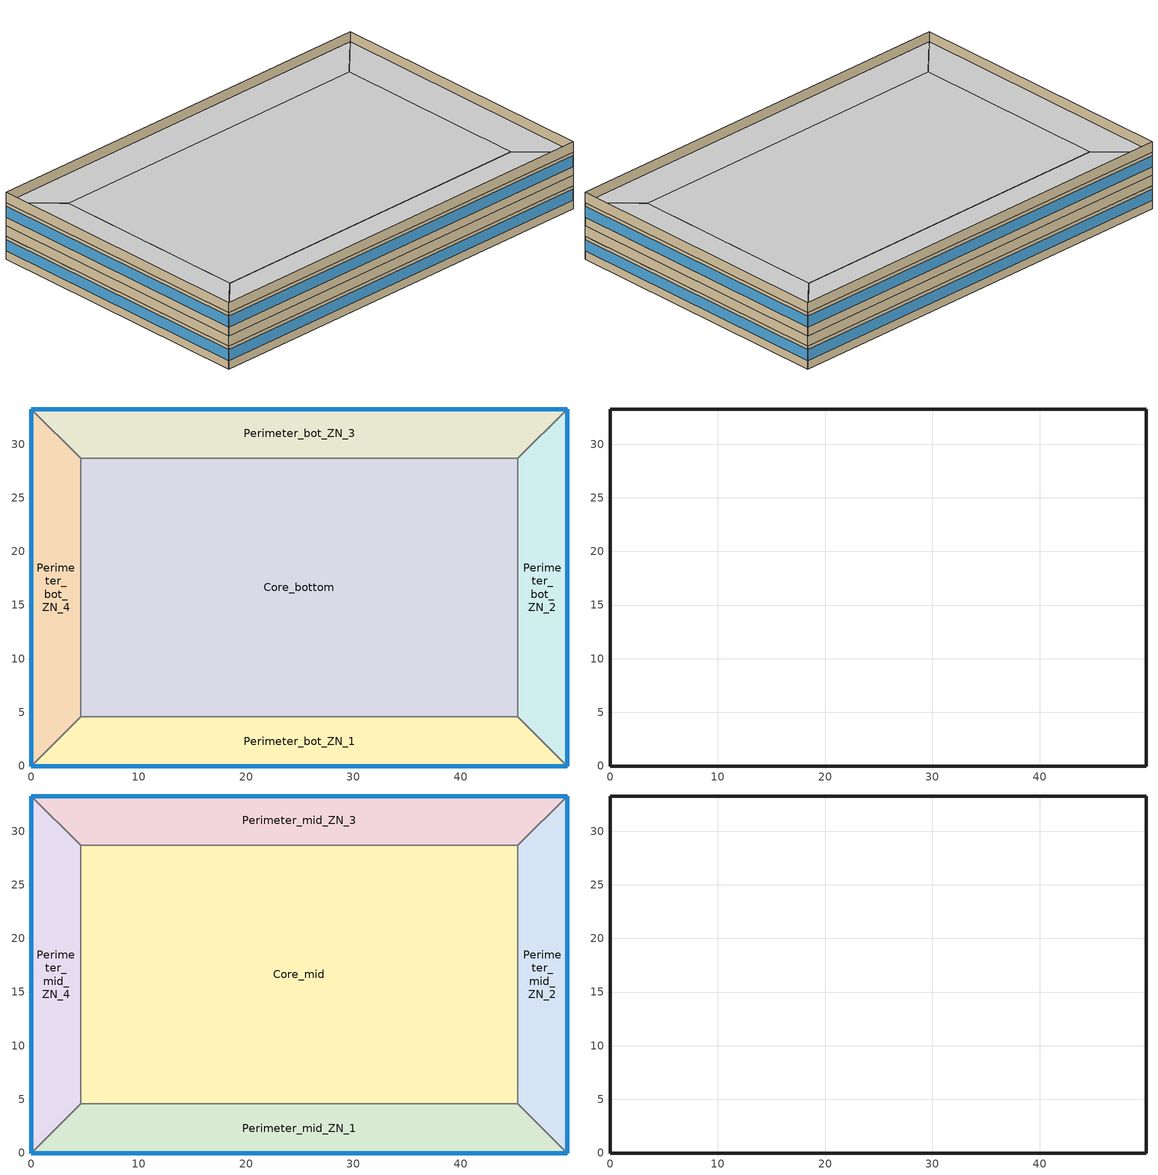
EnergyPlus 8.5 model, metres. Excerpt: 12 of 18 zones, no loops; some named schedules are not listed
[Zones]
Perimeter_bot_ZN_1
 floor ground (ext_slab_8in_with_carpet): 0,0 4.57,4.57 45.34,4.57 49.91,0 z0
 wall outside (nonres_ext_wall): 0,0 49.91,0 z0:2.74
 wall to Perimeter_bot_ZN_2 (int_wall): 49.91,0 45.34,4.57 z0:2.74
 window (Window_U_0.42_SHGC_0.40): 0,0 49.91,0 z1.02:2.33
 ceiling to FirstFloor_Plenum (DropCeiling): 49.91,0 45.34,4.57 4.57,4.57 0,0 z2.74
Perimeter_bot_ZN_2
 floor ground (ext_slab_8in_with_carpet): 49.91,0 45.34,4.57 45.34,28.7 49.91,33.27 z0
 wall outside (nonres_ext_wall): 49.91,0 49.91,33.27 z0:2.74
 wall to Perimeter_bot_ZN_3 (int_wall): 49.91,33.27 45.34,28.7 z0:2.74
 window (Window_U_0.42_SHGC_0.40): 49.91,0 49.91,33.27 z1.02:2.33
 ceiling to FirstFloor_Plenum (DropCeiling): 49.91,33.27 45.34,28.7 45.34,4.57 49.91,0 z2.74
Perimeter_bot_ZN_3
 floor ground (ext_slab_8in_with_carpet): 49.91,33.27 45.34,28.7 4.57,28.7 0,33.27 z0
 wall outside (nonres_ext_wall): 49.91,33.27 0,33.27 z0:2.74
 wall to Perimeter_bot_ZN_4 (int_wall): 0,33.27 4.57,28.7 z0:2.74
 window (Window_U_0.42_SHGC_0.40): 49.91,33.27 0,33.27 z1.02:2.33
 ceiling to FirstFloor_Plenum (DropCeiling): 0,33.27 4.57,28.7 45.34,28.7 49.91,33.27 z2.74
Perimeter_bot_ZN_4
 floor ground (ext_slab_8in_with_carpet): 0,33.27 4.57,28.7 4.57,4.57 0,0 z0
 wall outside (nonres_ext_wall): 0,33.27 0,0 z0:2.74
 wall to Perimeter_bot_ZN_1 (int_wall): 0,0 4.57,4.57 z0:2.74
 window (Window_U_0.42_SHGC_0.40): 0,33.27 0,0 z1.02:2.33
 ceiling to FirstFloor_Plenum (DropCeiling): 0,0 4.57,4.57 4.57,28.7 0,33.27 z2.74
Core_bottom
 floor ground (ext_slab_8in_with_carpet): 45.34,28.7 45.34,4.57 4.57,4.57 4.57,28.7 z0
 wall to Perimeter_bot_ZN_1 (int_wall): 4.57,4.57 45.34,4.57 z0:2.74
 wall to Perimeter_bot_ZN_2 (int_wall): 45.34,4.57 45.34,28.7 z0:2.74
 wall to Perimeter_bot_ZN_3 (int_wall): 45.34,28.7 4.57,28.7 z0:2.74
 wall to Perimeter_bot_ZN_4 (int_wall): 4.57,28.7 4.57,4.57 z0:2.74
 ceiling to FirstFloor_Plenum (DropCeiling): 4.57,28.7 4.57,4.57 45.34,4.57 45.34,28.7 z2.74
FirstFloor_Plenum
 wall outside (nonres_ext_wall): 49.91,33.27 0,33.27 0,0 49.91,0 49.91,33.27 z2.74:3.96
Perimeter_mid_ZN_1
 floor to FirstFloor_Plenum (int_slab_floor): 0,0 4.57,4.57 45.34,4.57 49.91,0 z3.96
 wall outside (nonres_ext_wall): 0,0 49.91,0 z3.96:6.71
 wall to Perimeter_mid_ZN_2 (int_wall): 49.91,0 45.34,4.57 z3.96:6.71
 window (Window_U_0.42_SHGC_0.40): 0,0 49.91,0 z4.98:6.29
 ceiling to MidFloor_Plenum (DropCeiling): 49.91,0 45.34,4.57 4.57,4.57 0,0 z6.71
Perimeter_mid_ZN_2
 floor to FirstFloor_Plenum (int_slab_floor): 49.91,0 45.34,4.57 45.34,28.7 49.91,33.27 z3.96
 wall outside (nonres_ext_wall): 49.91,0 49.91,33.27 z3.96:6.71
 wall to Perimeter_mid_ZN_3 (int_wall): 49.91,33.27 45.34,28.7 z3.96:6.71
 window (Window_U_0.42_SHGC_0.40): 49.91,0 49.91,33.27 z4.98:6.29
 ceiling to MidFloor_Plenum (DropCeiling): 49.91,33.27 45.34,28.7 45.34,4.57 49.91,0 z6.71
Perimeter_mid_ZN_3
 floor to FirstFloor_Plenum (int_slab_floor): 49.91,33.27 45.34,28.7 4.57,28.7 0,33.27 z3.96
 wall outside (nonres_ext_wall): 49.91,33.27 0,33.27 z3.96:6.71
 wall to Perimeter_mid_ZN_4 (int_wall): 0,33.27 4.57,28.7 z3.96:6.71
 window (Window_U_0.42_SHGC_0.40): 49.91,33.27 0,33.27 z4.98:6.29
 ceiling to MidFloor_Plenum (DropCeiling): 0,33.27 4.57,28.7 45.34,28.7 49.91,33.27 z6.71
Perimeter_mid_ZN_4
 floor to FirstFloor_Plenum (int_slab_floor): 0,33.27 4.57,28.7 4.57,4.57 0,0 z3.96
 wall outside (nonres_ext_wall): 0,33.27 0,0 z3.96:6.71
 wall to Perimeter_mid_ZN_1 (int_wall): 0,0 4.57,4.57 z3.96:6.71
 window (Window_U_0.42_SHGC_0.40): 0,33.27 0,0 z4.98:6.29
 ceiling to MidFloor_Plenum (DropCeiling): 0,0 4.57,4.57 4.57,28.7 0,33.27 z6.71
Core_mid
 floor to FirstFloor_Plenum (int_slab_floor): 45.34,28.7 45.34,4.57 4.57,4.57 4.57,28.7 z3.96
 wall to Perimeter_mid_ZN_3 (int_wall): 45.34,28.7 4.57,28.7 z3.96:6.71
 wall to Perimeter_mid_ZN_2 (int_wall): 45.34,4.57 45.34,28.7 z3.96:6.71
 wall to Perimeter_mid_ZN_1 (int_wall): 4.57,4.57 45.34,4.57 z3.96:6.71
 wall to Perimeter_mid_ZN_4 (int_wall): 4.57,28.7 4.57,4.57 z3.96:6.71
 ceiling to MidFloor_Plenum (DropCeiling): 4.57,28.7 4.57,4.57 45.34,4.57 45.34,28.7 z6.71
MidFloor_Plenum
 wall outside (nonres_ext_wall): 49.91,33.27 0,33.27 0,0 49.91,0 49.91,33.27 z6.71:7.92
[Building]
Medium Office: North Axis {deg}=0; Terrain=City; Loads Convergence Tolerance Value=0.04; Temperature Convergence Tolerance Value {deltaC}=0.2; Solar Distribution=FullInteriorAndExterior; Maximum Number of Warmup Days=25; Minimum Number of Warmup Days=6
[Site:Location]
Chicago Ohare Intl Ap_IL_USA Design_Conditions: Latitude {deg}=41.98; Longitude {deg}=-87.92; Time Zone {hr}=-6; Elevation {m}=201
[SizingPeriod:DesignDay] Day of Month=21; Dry-Bulb Temperature Range Modifier Type=DefaultMultipliers; Humidity Condition Type=Wetbulb; Barometric Pressure {Pa}=98934; Rain Indicator=No; Snow Indicator=No; Daylight Saving Time Indicator=No
Name | Month | Day Type | Maximum Dry-Bulb Temperature {C} | Daily Dry-Bulb Temperature Range {deltaC} | Wetbulb or DewPoint at Maximum Dry-Bulb {C} | Wind Speed {m/s} | Wind Direction {deg} | Solar Model Indicator | Sky Clearness | ASHRAE Clear Sky Optical Depth for Beam Irradiance (taub) | ASHRAE Clear Sky Optical Depth for Diffuse Irradiance (taud)
Chicago Ohare Intl Ap Ann Htg 99.6% Condns DB | 1 | WinterDesignDay | -20 | 0 | -20 | 4.9 | 270 | ASHRAEClearSky | 0
Chicago Ohare Intl Ap Ann Clg .4% Condns DB=>MWB | 7 | SummerDesignDay | 33.3 | 10.5 | 23.7 | 5.2 | 230 | ASHRAETau |  | 0.455 | 2.05
[Site:GroundTemperature:BuildingSurface]
20.49, 20.43, 20.44, 20.5, 20.59, 22.83, 23.24, 23.33, 23.36, 21.14, 20.78, 20.61
[Site:WaterMainsTemperature]
Calculation Method=Correlation; Annual Average Outdoor Air Temperature {C}=9.75; Maximum Difference In Monthly Average Outdoor Air Temperatures {deltaC}=28.14
[Material]
Name | Roughness | Thickness {m} | Conductivity {W/m-K} | Density {kg/m3} | Specific Heat {J/kg-K} | Thermal Absorptance | Solar Absorptance | Visible Absorptance
Std Wood 6inch | MediumSmooth | 0.15 | 0.12 | 540 | 1210 | 0.9 | 0.7 | 0.7
AC02 Acoustic Ceiling | MediumSmooth | 0.0127 | 0.057 | 288 | 1339 | 0.9 | 0.7 | 0.2
F07 25mm stucco | Smooth | 0.0254 | 0.72 | 1856 | 840 | 0.9 | 0.7 | 0.7
G01 13mm gypsum board | Smooth | 0.0127 | 0.16 | 800 | 1090 | 0.9 | 0.7 | 0.5
G01 16mm gypsum board | MediumSmooth | 0.0159 | 0.16 | 800 | 1090
100mm Normalweight concrete floor | MediumRough | 0.1016 | 2.31 | 2322 | 832
200mm Normalweight concrete floor | MediumRough | 0.2032 | 2.31 | 2322 | 832
[Material:NoMass] Thermal Absorptance=0.9; Solar Absorptance=0.7
Name | Roughness | Thermal Resistance {m2-K/W} | Visible Absorptance
CP02 CARPET PAD | VeryRough | 0.21648 | 0.8
Nonres_Exterior_Wall_Insulation | MediumSmooth | 2.81828 | 0.7
[Construction]
InteriorFurnishings: Std Wood 6inch
DropCeiling: AC02 Acoustic Ceiling
int_wall: G01 13mm gypsum board, G01 13mm gypsum board
ext_slab_8in_with_carpet: 200mm Normalweight concrete floor, CP02 CARPET PAD
int_slab_floor: 100mm Normalweight concrete floor, CP02 CARPET PAD
nonres_ext_wall: F07 25mm stucco, G01 16mm gypsum board, Nonres_Exterior_Wall_Insulation, G01 16mm gypsum board
Window_U_0.42_SHGC_0.40: LoE TINT 6MM, AIR 6MM, CLEAR 6MM
[WindowMaterial:Glazing] Optical Data Type=SpectralAverage; Infrared Transmittance at Normal Incidence=0
Name | Thickness {m} | Solar Transmittance at Normal Incidence | Front Side Solar Reflectance at Normal Incidence | Back Side Solar Reflectance at Normal Incidence | Visible Transmittance at Normal Incidence | Front Side Visible Reflectance at Normal Incidence | Back Side Visible Reflectance at Normal Incidence | Front Side Infrared Hemispherical Emissivity | Back Side Infrared Hemispherical Emissivity | Conductivity {W/m-K}
CLEAR 6MM | 0.006 | 0.775 | 0.071 | 0.071 | 0.881 | 0.08 | 0.08 | 0.84 | 0.84 | 0.9
LoE TINT 6MM | .006 | .36 | .093 | .2 | .5 | .035 | .054 | .84 | .1 | .9
[WindowMaterial:Gas]
AIR 6MM: Gas Type=Air; Thickness {m}=0.0063
[Zone] Type=1; Multiplier=1; Volume {m3}=autocalculate; Floor Area {m2}=autocalculate
Name | Ceiling Height {m} | Part of Total Floor Area
Core_bottom; Core_mid; Perimeter_bot_ZN_3; Perimeter_bot_ZN_2; Perimeter_bot_ZN_1; Perimeter_bot_ZN_4; Perimeter_mid_ZN_3; Perimeter_mid_ZN_2; Perimeter_mid_ZN_1; Perimeter_mid_ZN_4 | 2.7432 | YES
MidFloor_Plenum; FirstFloor_Plenum | 1.2192 | No
[InternalMass] Construction=InteriorFurnishings
Name | Zone | Surface Area {m2}
Core_bottom_InternalMass_1 | Core_bottom | 1967.08
Core_mid_InternalMass_1 | Core_mid | 1967.08
Perimeter_bot_ZN_3_InternalMass_1 | Perimeter_bot_ZN_3 | 414.675
Perimeter_bot_ZN_2_InternalMass_1 | Perimeter_bot_ZN_2 | 262.5073
Perimeter_bot_ZN_1_InternalMass_1 | Perimeter_bot_ZN_1 | 414.6723
Perimeter_bot_ZN_4_InternalMass_1 | Perimeter_bot_ZN_4 | 262.5056
Perimeter_mid_ZN_3_InternalMass_1 | Perimeter_mid_ZN_3 | 414.675
Perimeter_mid_ZN_2_InternalMass_1 | Perimeter_mid_ZN_2 | 262.5073
Perimeter_mid_ZN_1_InternalMass_1 | Perimeter_mid_ZN_1 | 414.6723
Perimeter_mid_ZN_4_InternalMass_1 | Perimeter_mid_ZN_4 | 262.5056
[People] Number of People Schedule=BLDG_OCC_SCH; Number of People Calculation Method=Area/Person; Zone Floor Area per Person {m2/person}=18.5788; Fraction Radiant=0.3; Sensible Heat Fraction=AUTOCALCULATE; Activity Level Schedule=ACTIVITY_SCH; Enable ASHRAE 55 Comfort Warnings=No; Mean Radiant Temperature Calculation Type=ZoneAveraged; Work Efficiency Schedule=WORK_EFF_SCH; Clothing Insulation Calculation Method=ClothingInsulationSchedule; Clothing Insulation Schedule=CLOTHING_SCH; Air Velocity Schedule=AIR_VELO_SCH; Thermal Comfort Model 1 Type=FANGER
Name | Zone or ZoneList
Core_bottom | Core_bottom
Core_mid | Core_mid
Perimeter_bot_ZN_3 | Perimeter_bot_ZN_3
Perimeter_bot_ZN_2 | Perimeter_bot_ZN_2
Perimeter_bot_ZN_1 | Perimeter_bot_ZN_1
Perimeter_bot_ZN_4 | Perimeter_bot_ZN_4
Perimeter_mid_ZN_3 | Perimeter_mid_ZN_3
Perimeter_mid_ZN_2 | Perimeter_mid_ZN_2
Perimeter_mid_ZN_1 | Perimeter_mid_ZN_1
Perimeter_mid_ZN_4 | Perimeter_mid_ZN_4
[Lights] Schedule=BLDG_LIGHT_SCH; Design Level Calculation Method=Watts/Area; Watts per Zone Floor Area {W/m2}=8.82641; Return Air Fraction=0; Fraction Radiant=0.7; Fraction Visible=0.2; Fraction Replaceable=1; Return Air Fraction Calculated from Plenum Temperature=No
Name | Zone or ZoneList
Core_bottom_Lights | Core_bottom
Core_mid_Lights | Core_mid
Perimeter_bot_ZN_3_Lights | Perimeter_bot_ZN_3
Perimeter_bot_ZN_2_Lights | Perimeter_bot_ZN_2
Perimeter_bot_ZN_1_Lights | Perimeter_bot_ZN_1
Perimeter_bot_ZN_4_Lights | Perimeter_bot_ZN_4
Perimeter_mid_ZN_3_Lights | Perimeter_mid_ZN_3
Perimeter_mid_ZN_2_Lights | Perimeter_mid_ZN_2
Perimeter_mid_ZN_1_Lights | Perimeter_mid_ZN_1
Perimeter_mid_ZN_4_Lights | Perimeter_mid_ZN_4
[ElectricEquipment] Design Level Calculation Method=EquipmentLevel; Fraction Latent=0; Fraction Radiant=0.5; Fraction Lost=0
Name | Zone or ZoneList | Schedule | Design Level {W}
Core_bottom_MiscPlug_Equip | Core_bottom | BLDG_EQUIP_SCH | 7937.16
Core_mid_MiscPlug_Equip | Core_mid | BLDG_EQUIP_SCH | 7937.16
Perimeter_bot_ZN_3_MiscPlug_Equip | Perimeter_bot_ZN_3 | BLDG_EQUIP_SCH | 1673.21
Perimeter_bot_ZN_2_MiscPlug_Equip | Perimeter_bot_ZN_2 | BLDG_EQUIP_SCH | 1059.22
Perimeter_bot_ZN_1_MiscPlug_Equip | Perimeter_bot_ZN_1 | BLDG_EQUIP_SCH | 1673.2
Perimeter_bot_ZN_4_MiscPlug_Equip | Perimeter_bot_ZN_4 | BLDG_EQUIP_SCH | 1059.21
Perimeter_mid_ZN_3_MiscPlug_Equip | Perimeter_mid_ZN_3 | BLDG_EQUIP_SCH | 1673.21
Perimeter_mid_ZN_2_MiscPlug_Equip | Perimeter_mid_ZN_2 | BLDG_EQUIP_SCH | 1059.22
Perimeter_mid_ZN_1_MiscPlug_Equip | Perimeter_mid_ZN_1 | BLDG_EQUIP_SCH | 1673.2
Perimeter_mid_ZN_4_MiscPlug_Equip | Perimeter_mid_ZN_4 | BLDG_EQUIP_SCH | 1059.21
Core_bottom_Elevators_Equip | Core_bottom | BLDG_ELEVATORS | 32109.9
Elevators_Lights_Fan | Core_bottom | ELEV_LIGHT_FAN_SCH_ADD_DF | 125
[Exterior:Lights] Control Option=AstronomicalClock
Name | Schedule | Design Level {W}
Exterior_Lights_a | Exterior_lighting_schedule_a | 623.03
Exterior_Lights_b | Exterior_lighting_schedule_b | 7476.45
[Daylighting:Controls] Total Daylighting Reference Points=2; Fraction of Zone Controlled by First Reference Point=0.3835; Fraction of Zone Controlled by Second Reference Point=0.1395; Illuminance Setpoint at First Reference Point {lux}=375; Illuminance Setpoint at Second Reference Point {lux}=375; Lighting Control Type=2; Maximum Allowable Discomfort Glare Index=22; Minimum Input Power Fraction for Continuous Dimming Control=0.3; Minimum Light Output Fraction for Continuous Dimming Control=0.2; Number of Stepped Control Steps=3; Probability Lighting will be Reset When Needed in Manual Stepped Control=1
Name | X-Coordinate of First Reference Point {m} | Y-Coordinate of First Reference Point {m} | Z-Coordinate of First Reference Point {m} | X-Coordinate of Second Reference Point {m} | Y-Coordinate of Second Reference Point {m} | Z-Coordinate of Second Reference Point {m} | Glare Calculation Azimuth Angle of View Direction Clockwise from Zone y-Axis {deg}
Perimeter_bot_ZN_1 | 24.9555 | 1.524 | 0.762 | 24.9555 | 3.048 | 0.762 | 180
Perimeter_bot_ZN_2 | 48.387 | 16.6369 | 0.762 | 46.863 | 16.6369 | 0.762 | 90
Perimeter_bot_ZN_3 | 24.9555 | 31.7498 | 0.762 | 24.9555 | 30.2258 | 0.762 | 0
Perimeter_bot_ZN_4 | 1.524 | 16.6369 | 0.762 | 3.048 | 16.6369 | 0.762 | 270
Perimeter_mid_ZN_1 | 24.9555 | 1.524 | 4.7244 | 24.9555 | 3.048 | 4.7244 | 180
Perimeter_mid_ZN_2 | 48.387 | 16.6369 | 4.7244 | 46.863 | 16.6369 | 4.7244 | 90
Perimeter_mid_ZN_3 | 24.9555 | 31.7498 | 4.7244 | 24.9555 | 30.2258 | 4.7244 | 0
Perimeter_mid_ZN_4 | 1.524 | 16.6369 | 4.7244 | 3.048 | 16.6369 | 4.7244 | 270
[ZoneInfiltration:DesignFlowRate] Temperature Term Coefficient=0; Velocity Squared Term Coefficient=0
Name | Zone or ZoneList | Schedule | Design Flow Rate Calculation Method | Design Flow Rate {m3/s} | Flow per Exterior Surface Area {m3/s-m2} | Constant Term Coefficient | Velocity Term Coefficient
Perimeter_bot_ZN_3_Infiltration | Perimeter_bot_ZN_3 | INFIL_SCH_PNNL | Flow/ExteriorArea | 0 | 0.00056896 | 0 | 0.224
Perimeter_bot_ZN_2_Infiltration | Perimeter_bot_ZN_2 | INFIL_SCH_PNNL | Flow/ExteriorArea | 0 | 0.00056896 | 0 | 0.224
Perimeter_bot_ZN_1_Infiltration | Perimeter_bot_ZN_1 | INFIL_SCH_PNNL | Flow/ExteriorArea | 0 | 0.00056896 | 0 | 0.224
Perimeter_bot_ZN_1_Door_Infiltration | Perimeter_bot_ZN_1 | INFIL_Door_Opening_SCH | Flow/Zone | 0.67866 |  | 1 | 0
Perimeter_bot_ZN_4_Infiltration | Perimeter_bot_ZN_4 | INFIL_SCH_PNNL | Flow/ExteriorArea | 0 | 0.00056896 | 0 | 0.224
Perimeter_mid_ZN_3_Infiltration | Perimeter_mid_ZN_3 | INFIL_SCH_PNNL | Flow/ExteriorArea | 0 | 0.00056896 | 0 | 0.224
Perimeter_mid_ZN_2_Infiltration | Perimeter_mid_ZN_2 | INFIL_SCH_PNNL | Flow/ExteriorArea | 0 | 0.00056896 | 0 | 0.224
Perimeter_mid_ZN_1_Infiltration | Perimeter_mid_ZN_1 | INFIL_SCH_PNNL | Flow/ExteriorArea | 0 | 0.00056896 | 0 | 0.224
Perimeter_mid_ZN_4_Infiltration | Perimeter_mid_ZN_4 | INFIL_SCH_PNNL | Flow/ExteriorArea | 0 | 0.00056896 | 0 | 0.224
FirstFloor_Plenum_Infiltration | FirstFloor_Plenum | INFIL_SCH_PNNL | Flow/ExteriorArea | 0 | 0.00056896 | 0 | 0.224
MidFloor_Plenum_Infiltration | MidFloor_Plenum | INFIL_SCH_PNNL | Flow/ExteriorArea | 0 | 0.00056896 | 0 | 0.224
[AvailabilityManager:NightCycle] Applicability Schedule=Always_On; Fan Schedule=HVACOperationSchd; Control Type=CycleOnAny; Thermostat Tolerance {deltaC}=1; Cycling Run Time {s}=1800
PACU_VAV_bot Availability Manager; PACU_VAV_mid Availability Manager; PACU_VAV_top Availability Manager
[AirLoopHVAC:ReturnPlenum]
Name | Zone
FirstFloor_Return_Plenum | FirstFloor_Plenum
MidFloor_Return_Plenum | MidFloor_Plenum
[EnergyManagementSystem:Sensor]
Name | Output:Variable or Output:Meter | Output:Variable or Output:Meter Index Key
Facility_Int_LTG | InteriorLights:Electricity
OAT | Site Outdoor Air Drybulb Temperature | Environment
[EnergyManagementSystem:GlobalVariable]
Wired_LTG
[EnergyManagementSystem:Program]
Transformer_Load_Prog: SET Wired_LTG = Facility_Int_LTG*0.0281
OA_BASED_OPTIMUM_START_EMS_Program: IF DaylightSavings==0 && DayOfWeek>1 && Hour==5 && OAT<23.9 && OAT>1.7; SET CLGSETP_SCH_Actuator = 26.7; SET HTGSETP_SCH_Actuator = 15.6; ELSEIF DaylightSavings==1 && DayOfWeek>1 && Hour==4 && OAT<23.9 && OAT>1.7; SET CLGSETP_SCH_Actuator = 26.7; SET HTGSETP_SCH_Actuator = 15.6; ELSE; SET CLGSETP_SCH_Actuator = NULL; SET HTGSETP_SCH_Actuator = NULL; ENDIF
[EnergyManagementSystem:ProgramCallingManager]
Transformer_Load_Prog_Manager: AfterPredictorAfterHVACManagers; Transformer_Load_Prog
OA_BASED_OPTIMUM_START_EMS_Program Manager: BeginTimestepBeforePredictor; OA_BASED_OPTIMUM_START_EMS_Program
[EnergyManagementSystem:OutputVariable]
Wired_LTG: EMS Variable=Wired_LTG; Type of Data in Variable=Summed; Update Frequency=ZoneTimeStep; Units=J
[ElectricLoadCenter:Transformer]
Transformer 1: Availability Schedule=Always_On; Transformer Usage=PowerInFromGrid; Rated Capacity {VA}=45000; Phase=3; Conductor Material=Aluminum; Full Load Temperature Rise {C}=150; Fraction of Eddy Current Losses=0.1; Performance Input Method=NominalEfficiency; Nameplate Efficiency=0.977; Per Unit Load for Nameplate Efficiency=0.35; Reference Temperature for Nameplate Efficiency {C}=75; Consider Transformer Loss for Utility Cost=Yes; Meter 1=Wired_LTG_Electricity; Meter 2=Wired_INT_EQUIP
[EnergyManagementSystem:Actuator] Actuated Component Type=Schedule:Compact; Actuated Component Control Type=Schedule Value
Name | Actuated Component Unique
CLGSETP_SCH_Actuator | CLGSETP_SCH_Yes_Optimum
HTGSETP_SCH_Actuator | HTGSETP_SCH_Yes_Optimum
[Schedule:Compact]
BLDG_LIGHT_SCH: Through: 12/31, For: Weekdays, Until: 5:00, 0.05, Until: 6:00, 0.1, Until: 7:00, 0.0862326, Until: 8:00, 0.258698, Until: 17:00, 0.776093, Until: 18:00, 0.431163, Until: 20:00, 0.258698, Until: 22:00, 0.172465, Until: 23:00, 0.0862326, Until: 24:00, 0.0431163, For: SummerDesignDay, Until: 24:00, 1, For: Saturday, Until: 6:00, 0.05, Until: 8:00, 0.0862326, Until: 12:00, 0.258698, Until: 17:00, 0.129349, Until: 19:00, 0.0431163, Until: 24:00, 0.05, For: WinterDesignDay, Until: 24:00, 0, For: Sunday Holidays AllOtherDays, Until: 6:00, 0.05, Until: 18:00, 0.0431163, Until: 24:00, 0.05
BLDG_EQUIP_SCH: Through: 12/31, For: Weekdays, Until: 06:00, 0.307674, Until: 08:00, 0.381235, Until: 12:00, 0.857778, Until: 13:00, 0.76247, Until: 17:00, 0.857778, Until: 18:00, 0.476543, Until: 24:00, 0.381235, For: SummerDesignDay, Until: 24:00, 1, For: Saturday, Until: 06:00, 0.230755, Until: 08:00, 0.381235, Until: 12:00, 0.476543, Until: 17:00, 0.33358, Until: 19:00, 0.285926, Until: 24:00, 0.230755, For: WinterDesignDay, Until: 24:00, 0, For: Sunday Holidays AllOtherDays, Until: 06:00, 0.230755, Until: 18:00, 0.285926, Until: 24:00, 0.230755
BLDG_OCC_SCH: Through: 12/31, For: Weekdays, Until: 06:00, 0, Until: 07:00, 0.1, Until: 08:00, 0.2, Until: 12:00, 0.95, Until: 13:00, 0.5, Until: 17:00, 0.95, Until: 18:00, 0.3, Until: 22:00, 0.1, Until: 24:00, 0.05, For: SummerDesignDay, Until: 06:00, 0, Until: 22:00, 1, Until: 24:00, 0.05, For: Saturday, Until: 06:00, 0, Until: 08:00, 0.1, Until: 12:00, 0.3, Until: 17:00, 0.1, Until: 19:00, 0.05, Until: 24:00, 0, For: WinterDesignDay, Until: 24:00, 0, For:Sunday Holidays AllOtherDays, Until: 06:00, 0, Until: 18:00, 0.05, Until: 24:00, 0
ACTIVITY_SCH: Through: 12/31, For: AllDays, Until: 24:00, 120
WORK_EFF_SCH: Through: 12/31, For: AllDays, Until: 24:00, 0
AIR_VELO_SCH: Through: 12/31, For: AllDays, Until: 24:00, 0.2
CLOTHING_SCH: Through: 04/30, For: AllDays, Until: 24:00, 1, Through: 09/30, For: AllDays, Until: 24:00, 0.5, Through: 12/31, For: AllDays, Until: 24:00, 1
